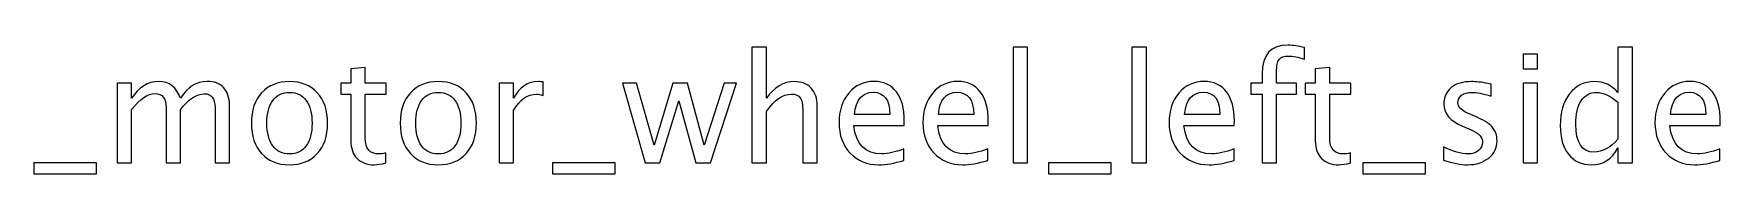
# Model space of a CAD drawing. Header units: centimetres. Extents: x -24.1 to 24.1, y -6.1 to 14.2.
# Drawn here: x 9.83 to 24.06, y 13.08 to 14.16 of the extents above; entities that cross this region are included whole.
import ezdxf

# ---------------------------------------------------------------- set-up
doc = ezdxf.new("R2010")
doc.units = ezdxf.units.CM
doc.header["$MEASUREMENT"] = 0
doc.layers.add('Layer 1', color=7, linetype='Continuous')

msp = doc.modelspace()

# ---------------------------------------------------------------- linework, layer by layer
at = {"layer": 'Layer 1'}
for points, knots in [([(15.89234, 13.17044), (15.89234, 13.17044), (15.89234, 14.14961), (15.89234, 14.14961), (15.89234, 14.14961), (15.89234, 14.14961), (16.01426, 14.14961), (16.01426, 14.14961), (16.01426, 14.14961), (16.01426, 14.14961), (16.01426, 13.71633), (16.01426, 13.71633), (16.01426, 13.71633), (16.07882, 13.81052), (16.15798, 13.85751), (16.25154, 13.85751), (16.25154, 13.85751), (16.31038, 13.85751), (16.35716, 13.8391), (16.39166, 13.80205), (16.39166, 13.80205), (16.42616, 13.76522), (16.44352, 13.71548), (16.44352, 13.65325), (16.44352, 13.65325), (16.44352, 13.65325), (16.44352, 13.17044), (16.44352, 13.17044), (16.44352, 13.17044), (16.44352, 13.17044), (16.3216, 13.17044), (16.3216, 13.17044), (16.3216, 13.17044), (16.3216, 13.17044), (16.3216, 13.61346), (16.3216, 13.61346), (16.3216, 13.61346), (16.3216, 13.66341), (16.31419, 13.69897), (16.29959, 13.72014), (16.29959, 13.72014), (16.28477, 13.74152), (16.26043, 13.7521), (16.22635, 13.7521), (16.22635, 13.7521), (16.15142, 13.7521), (16.08072, 13.70321), (16.01426, 13.60542), (16.01426, 13.60542), (16.01426, 13.60542), (16.01426, 13.17044), (16.01426, 13.17044), (16.01426, 13.17044), (16.01426, 13.17044), (15.89234, 13.17044), (15.89234, 13.17044)], [0, 0, 0, 0, 0.06666667, 0.06666667, 0.06666667, 0.06666667, 0.13333333, 0.13333333, 0.13333333, 0.13333333, 0.2, 0.2, 0.2, 0.2, 0.26666667, 0.26666667, 0.26666667, 0.26666667, 0.33333333, 0.33333333, 0.33333333, 0.33333333, 0.4, 0.4, 0.4, 0.4, 0.46666667, 0.46666667, 0.46666667, 0.46666667, 0.53333333, 0.53333333, 0.53333333, 0.53333333, 0.6, 0.6, 0.6, 0.6, 0.66666667, 0.66666667, 0.66666667, 0.66666667, 0.73333333, 0.73333333, 0.73333333, 0.73333333, 0.8, 0.8, 0.8, 0.8, 0.86666667, 0.86666667, 0.86666667, 0.86666667, 1, 1, 1, 1]), ([(18.09579, 13.17044), (18.09579, 13.17044), (18.09579, 14.14961), (18.09579, 14.14961), (18.09579, 14.14961), (18.09579, 14.14961), (18.21771, 14.14961), (18.21771, 14.14961), (18.21771, 14.14961), (18.21771, 14.14961), (18.21771, 13.17044), (18.21771, 13.17044), (18.21771, 13.17044), (18.21771, 13.17044), (18.09579, 13.17044), (18.09579, 13.17044)], [0, 0, 0, 0, 0.2, 0.2, 0.2, 0.2, 0.4, 0.4, 0.4, 0.4, 0.6, 0.6, 0.6, 0.6, 1, 1, 1, 1]), ([(19.09782, 13.17044), (19.09782, 13.17044), (19.09782, 14.14961), (19.09782, 14.14961), (19.09782, 14.14961), (19.09782, 14.14961), (19.21974, 14.14961), (19.21974, 14.14961), (19.21974, 14.14961), (19.21974, 14.14961), (19.21974, 13.17044), (19.21974, 13.17044), (19.21974, 13.17044), (19.21974, 13.17044), (19.09782, 13.17044), (19.09782, 13.17044)], [0, 0, 0, 0, 0.2, 0.2, 0.2, 0.2, 0.4, 0.4, 0.4, 0.4, 0.6, 0.6, 0.6, 0.6, 1, 1, 1, 1]), ([(20.19531, 13.17044), (20.19531, 13.17044), (20.19531, 13.7521), (20.19531, 13.7521), (20.19531, 13.7521), (20.19531, 13.7521), (20.09985, 13.7521), (20.09985, 13.7521), (20.09985, 13.7521), (20.09985, 13.7521), (20.09985, 13.84354), (20.09985, 13.84354), (20.09985, 13.84354), (20.09985, 13.84354), (20.19531, 13.84354), (20.19531, 13.84354), (20.19531, 13.84354), (20.19531, 13.84354), (20.19531, 13.92419), (20.19531, 13.92419), (20.19531, 13.92419), (20.19531, 14.08463), (20.26855, 14.16485), (20.41502, 14.16485), (20.41502, 14.16485), (20.45608, 14.16485), (20.50265, 14.15808), (20.55472, 14.14453), (20.55472, 14.14453), (20.55472, 14.14453), (20.55472, 14.04674), (20.55472, 14.04674), (20.55472, 14.04674), (20.49948, 14.06452), (20.45524, 14.07341), (20.42201, 14.07341), (20.42201, 14.07341), (20.38158, 14.07341), (20.35406, 14.06389), (20.33946, 14.04462), (20.33946, 14.04462), (20.32464, 14.02536), (20.31723, 13.98959), (20.31723, 13.93731), (20.31723, 13.93731), (20.31723, 13.93731), (20.31723, 13.84354), (20.31723, 13.84354), (20.31723, 13.84354), (20.31723, 13.84354), (20.48635, 13.84354), (20.48635, 13.84354), (20.48635, 13.84354), (20.48635, 13.84354), (20.48635, 13.7521), (20.48635, 13.7521), (20.48635, 13.7521), (20.48635, 13.7521), (20.31723, 13.7521), (20.31723, 13.7521), (20.31723, 13.7521), (20.31723, 13.7521), (20.31723, 13.17044), (20.31723, 13.17044), (20.31723, 13.17044), (20.31723, 13.17044), (20.19531, 13.17044), (20.19531, 13.17044)], [0, 0, 0, 0, 0.05555556, 0.05555556, 0.05555556, 0.05555556, 0.11111111, 0.11111111, 0.11111111, 0.11111111, 0.16666667, 0.16666667, 0.16666667, 0.16666667, 0.22222222, 0.22222222, 0.22222222, 0.22222222, 0.27777778, 0.27777778, 0.27777778, 0.27777778, 0.33333333, 0.33333333, 0.33333333, 0.33333333, 0.38888889, 0.38888889, 0.38888889, 0.38888889, 0.44444444, 0.44444444, 0.44444444, 0.44444444, 0.5, 0.5, 0.5, 0.5, 0.55555556, 0.55555556, 0.55555556, 0.55555556, 0.61111111, 0.61111111, 0.61111111, 0.61111111, 0.66666667, 0.66666667, 0.66666667, 0.66666667, 0.72222222, 0.72222222, 0.72222222, 0.72222222, 0.77777778, 0.77777778, 0.77777778, 0.77777778, 0.83333333, 0.83333333, 0.83333333, 0.83333333, 0.88888889, 0.88888889, 0.88888889, 0.88888889, 1, 1, 1, 1]), ([(22.39686, 13.96673), (22.39686, 13.96673), (22.39686, 14.08865), (22.39686, 14.08865), (22.39686, 14.08865), (22.39686, 14.08865), (22.51878, 14.08865), (22.51878, 14.08865), (22.51878, 14.08865), (22.51878, 14.08865), (22.51878, 13.96673), (22.51878, 13.96673), (22.51878, 13.96673), (22.51878, 13.96673), (22.39686, 13.96673), (22.39686, 13.96673)], [0, 0, 0, 0, 0.2, 0.2, 0.2, 0.2, 0.4, 0.4, 0.4, 0.4, 0.6, 0.6, 0.6, 0.6, 1, 1, 1, 1]), ([(23.19696, 13.17044), (23.19696, 13.17044), (23.19696, 13.29681), (23.19696, 13.29681), (23.19696, 13.29681), (23.14722, 13.2024), (23.07229, 13.1552), (22.97217, 13.1552), (22.97217, 13.1552), (22.89089, 13.1552), (22.82697, 13.18462), (22.7804, 13.24368), (22.7804, 13.24368), (22.73383, 13.30273), (22.71055, 13.38338), (22.71055, 13.48561), (22.71055, 13.48561), (22.71055, 13.59737), (22.73701, 13.68733), (22.78971, 13.75549), (22.78971, 13.75549), (22.84263, 13.82343), (22.91206, 13.85751), (22.99821, 13.85751), (22.99821, 13.85751), (23.078, 13.85751), (23.14447, 13.82703), (23.19696, 13.76586), (23.19696, 13.76586), (23.19696, 13.76586), (23.19696, 14.14961), (23.19696, 14.14961), (23.19696, 14.14961), (23.19696, 14.14961), (23.31888, 14.14961), (23.31888, 14.14961), (23.31888, 14.14961), (23.31888, 14.14961), (23.31888, 13.17044), (23.31888, 13.17044), (23.31888, 13.17044), (23.31888, 13.17044), (23.19696, 13.17044), (23.19696, 13.17044)], [0, 0, 0, 0, 0.08333333, 0.08333333, 0.08333333, 0.08333333, 0.16666667, 0.16666667, 0.16666667, 0.16666667, 0.25, 0.25, 0.25, 0.25, 0.33333333, 0.33333333, 0.33333333, 0.33333333, 0.41666667, 0.41666667, 0.41666667, 0.41666667, 0.5, 0.5, 0.5, 0.5, 0.58333333, 0.58333333, 0.58333333, 0.58333333, 0.66666667, 0.66666667, 0.66666667, 0.66666667, 0.75, 0.75, 0.75, 0.75, 0.83333333, 0.83333333, 0.83333333, 0.83333333, 1, 1, 1, 1]), ([(12.80497, 13.17065), (12.76729, 13.16028), (12.73449, 13.1552), (12.70676, 13.1552), (12.70676, 13.1552), (12.64453, 13.1552), (12.59606, 13.17298), (12.56134, 13.20854), (12.56134, 13.20854), (12.52642, 13.2441), (12.50906, 13.29342), (12.50906, 13.35671), (12.50906, 13.35671), (12.50906, 13.35671), (12.50906, 13.7521), (12.50906, 13.7521), (12.50906, 13.7521), (12.50906, 13.7521), (12.42482, 13.7521), (12.42482, 13.7521), (12.42482, 13.7521), (12.42482, 13.7521), (12.42482, 13.84354), (12.42482, 13.84354), (12.42482, 13.84354), (12.42482, 13.84354), (12.50906, 13.84354), (12.50906, 13.84354), (12.50906, 13.84354), (12.50906, 13.84354), (12.50906, 13.96525), (12.50906, 13.96525), (12.50906, 13.96525), (12.50906, 13.96525), (12.63098, 13.97689), (12.63098, 13.97689), (12.63098, 13.97689), (12.63098, 13.97689), (12.63098, 13.84354), (12.63098, 13.84354), (12.63098, 13.84354), (12.63098, 13.84354), (12.80751, 13.84354), (12.80751, 13.84354), (12.80751, 13.84354), (12.80751, 13.84354), (12.80751, 13.7521), (12.80751, 13.7521), (12.80751, 13.7521), (12.80751, 13.7521), (12.63098, 13.7521), (12.63098, 13.7521), (12.63098, 13.7521), (12.63098, 13.7521), (12.63098, 13.37872), (12.63098, 13.37872), (12.63098, 13.37872), (12.63098, 13.29067), (12.66929, 13.24664), (12.7457, 13.24664), (12.7457, 13.24664), (12.762, 13.24664), (12.78169, 13.24939), (12.80497, 13.25468), (12.80497, 13.25468), (12.80497, 13.25468), (12.80497, 13.17065), (12.80497, 13.17065)], [0, 0, 0, 0, 0.05555556, 0.05555556, 0.05555556, 0.05555556, 0.11111111, 0.11111111, 0.11111111, 0.11111111, 0.16666667, 0.16666667, 0.16666667, 0.16666667, 0.22222222, 0.22222222, 0.22222222, 0.22222222, 0.27777778, 0.27777778, 0.27777778, 0.27777778, 0.33333333, 0.33333333, 0.33333333, 0.33333333, 0.38888889, 0.38888889, 0.38888889, 0.38888889, 0.44444444, 0.44444444, 0.44444444, 0.44444444, 0.5, 0.5, 0.5, 0.5, 0.55555556, 0.55555556, 0.55555556, 0.55555556, 0.61111111, 0.61111111, 0.61111111, 0.61111111, 0.66666667, 0.66666667, 0.66666667, 0.66666667, 0.72222222, 0.72222222, 0.72222222, 0.72222222, 0.77777778, 0.77777778, 0.77777778, 0.77777778, 0.83333333, 0.83333333, 0.83333333, 0.83333333, 0.88888889, 0.88888889, 0.88888889, 0.88888889, 1, 1, 1, 1]), ([(20.94038, 13.17065), (20.9027, 13.16028), (20.8699, 13.1552), (20.84217, 13.1552), (20.84217, 13.1552), (20.77994, 13.1552), (20.73147, 13.17298), (20.69675, 13.20854), (20.69675, 13.20854), (20.66183, 13.2441), (20.64447, 13.29342), (20.64447, 13.35671), (20.64447, 13.35671), (20.64447, 13.35671), (20.64447, 13.7521), (20.64447, 13.7521), (20.64447, 13.7521), (20.64447, 13.7521), (20.56023, 13.7521), (20.56023, 13.7521), (20.56023, 13.7521), (20.56023, 13.7521), (20.56023, 13.84354), (20.56023, 13.84354), (20.56023, 13.84354), (20.56023, 13.84354), (20.64447, 13.84354), (20.64447, 13.84354), (20.64447, 13.84354), (20.64447, 13.84354), (20.64447, 13.96525), (20.64447, 13.96525), (20.64447, 13.96525), (20.64447, 13.96525), (20.76639, 13.97689), (20.76639, 13.97689), (20.76639, 13.97689), (20.76639, 13.97689), (20.76639, 13.84354), (20.76639, 13.84354), (20.76639, 13.84354), (20.76639, 13.84354), (20.94292, 13.84354), (20.94292, 13.84354), (20.94292, 13.84354), (20.94292, 13.84354), (20.94292, 13.7521), (20.94292, 13.7521), (20.94292, 13.7521), (20.94292, 13.7521), (20.76639, 13.7521), (20.76639, 13.7521), (20.76639, 13.7521), (20.76639, 13.7521), (20.76639, 13.37872), (20.76639, 13.37872), (20.76639, 13.37872), (20.76639, 13.29067), (20.8047, 13.24664), (20.88111, 13.24664), (20.88111, 13.24664), (20.89741, 13.24664), (20.9171, 13.24939), (20.94038, 13.25468), (20.94038, 13.25468), (20.94038, 13.25468), (20.94038, 13.17065), (20.94038, 13.17065)], [0, 0, 0, 0, 0.05555556, 0.05555556, 0.05555556, 0.05555556, 0.11111111, 0.11111111, 0.11111111, 0.11111111, 0.16666667, 0.16666667, 0.16666667, 0.16666667, 0.22222222, 0.22222222, 0.22222222, 0.22222222, 0.27777778, 0.27777778, 0.27777778, 0.27777778, 0.33333333, 0.33333333, 0.33333333, 0.33333333, 0.38888889, 0.38888889, 0.38888889, 0.38888889, 0.44444444, 0.44444444, 0.44444444, 0.44444444, 0.5, 0.5, 0.5, 0.5, 0.55555556, 0.55555556, 0.55555556, 0.55555556, 0.61111111, 0.61111111, 0.61111111, 0.61111111, 0.66666667, 0.66666667, 0.66666667, 0.66666667, 0.72222222, 0.72222222, 0.72222222, 0.72222222, 0.77777778, 0.77777778, 0.77777778, 0.77777778, 0.83333333, 0.83333333, 0.83333333, 0.83333333, 0.88888889, 0.88888889, 0.88888889, 0.88888889, 1, 1, 1, 1]), ([(10.53802, 13.17044), (10.53802, 13.17044), (10.53802, 13.84354), (10.53802, 13.84354), (10.53802, 13.84354), (10.53802, 13.84354), (10.65994, 13.84354), (10.65994, 13.84354), (10.65994, 13.84354), (10.65994, 13.84354), (10.65994, 13.71633), (10.65994, 13.71633), (10.65994, 13.71633), (10.71942, 13.81052), (10.79562, 13.85751), (10.88896, 13.85751), (10.88896, 13.85751), (10.97892, 13.85751), (11.04009, 13.81052), (11.07269, 13.71633), (11.07269, 13.71633), (11.13048, 13.81137), (11.20583, 13.85878), (11.29833, 13.85878), (11.29833, 13.85878), (11.35738, 13.85878), (11.40331, 13.84142), (11.43612, 13.8065), (11.43612, 13.8065), (11.46893, 13.77157), (11.48544, 13.72268), (11.48544, 13.65981), (11.48544, 13.65981), (11.48544, 13.65981), (11.48544, 13.17044), (11.48544, 13.17044), (11.48544, 13.17044), (11.48544, 13.17044), (11.36352, 13.17044), (11.36352, 13.17044), (11.36352, 13.17044), (11.36352, 13.17044), (11.36352, 13.63971), (11.36352, 13.63971), (11.36352, 13.63971), (11.36352, 13.71633), (11.33304, 13.75464), (11.27208, 13.75464), (11.27208, 13.75464), (11.20879, 13.75464), (11.14233, 13.70998), (11.07269, 13.62044), (11.07269, 13.62044), (11.07269, 13.62044), (11.07269, 13.17044), (11.07269, 13.17044), (11.07269, 13.17044), (11.07269, 13.17044), (10.95077, 13.17044), (10.95077, 13.17044), (10.95077, 13.17044), (10.95077, 13.17044), (10.95077, 13.64013), (10.95077, 13.64013), (10.95077, 13.64013), (10.95077, 13.71739), (10.91987, 13.75591), (10.85785, 13.75591), (10.85785, 13.75591), (10.79625, 13.75591), (10.73021, 13.71104), (10.65994, 13.62108), (10.65994, 13.62108), (10.65994, 13.62108), (10.65994, 13.17044), (10.65994, 13.17044), (10.65994, 13.17044), (10.65994, 13.17044), (10.53802, 13.17044), (10.53802, 13.17044)], [0, 0, 0, 0, 0.04761905, 0.04761905, 0.04761905, 0.04761905, 0.0952381, 0.0952381, 0.0952381, 0.0952381, 0.14285714, 0.14285714, 0.14285714, 0.14285714, 0.19047619, 0.19047619, 0.19047619, 0.19047619, 0.23809524, 0.23809524, 0.23809524, 0.23809524, 0.28571429, 0.28571429, 0.28571429, 0.28571429, 0.33333333, 0.33333333, 0.33333333, 0.33333333, 0.38095238, 0.38095238, 0.38095238, 0.38095238, 0.42857143, 0.42857143, 0.42857143, 0.42857143, 0.47619048, 0.47619048, 0.47619048, 0.47619048, 0.52380952, 0.52380952, 0.52380952, 0.52380952, 0.57142857, 0.57142857, 0.57142857, 0.57142857, 0.61904762, 0.61904762, 0.61904762, 0.61904762, 0.66666667, 0.66666667, 0.66666667, 0.66666667, 0.71428571, 0.71428571, 0.71428571, 0.71428571, 0.76190476, 0.76190476, 0.76190476, 0.76190476, 0.80952381, 0.80952381, 0.80952381, 0.80952381, 0.85714286, 0.85714286, 0.85714286, 0.85714286, 0.9047619, 0.9047619, 0.9047619, 0.9047619, 1, 1, 1, 1]), ([(11.99175, 13.1552), (11.8929, 13.1552), (11.81459, 13.18674), (11.75701, 13.24982), (11.75701, 13.24982), (11.69923, 13.31289), (11.67044, 13.39862), (11.67044, 13.50678), (11.67044, 13.50678), (11.67044, 13.61473), (11.69923, 13.70024), (11.75701, 13.76311), (11.75701, 13.76311), (11.81459, 13.82597), (11.8929, 13.85751), (11.99175, 13.85751), (11.99175, 13.85751), (12.0906, 13.85751), (12.16892, 13.82597), (12.22649, 13.76311), (12.22649, 13.76311), (12.28427, 13.70024), (12.31306, 13.61473), (12.31306, 13.50678), (12.31306, 13.50678), (12.31306, 13.39862), (12.28427, 13.31289), (12.22649, 13.24982), (12.22649, 13.24982), (12.16892, 13.18674), (12.0906, 13.1552), (11.99175, 13.1552)], [0, 0, 0, 0, 0.11111111, 0.11111111, 0.11111111, 0.11111111, 0.22222222, 0.22222222, 0.22222222, 0.22222222, 0.33333333, 0.33333333, 0.33333333, 0.33333333, 0.44444444, 0.44444444, 0.44444444, 0.44444444, 0.55555556, 0.55555556, 0.55555556, 0.55555556, 0.66666667, 0.66666667, 0.66666667, 0.66666667, 0.77777778, 0.77777778, 0.77777778, 0.77777778, 1, 1, 1, 1]), ([(13.24693, 13.1552), (13.14808, 13.1552), (13.06977, 13.18674), (13.01219, 13.24982), (13.01219, 13.24982), (12.95441, 13.31289), (12.92562, 13.39862), (12.92562, 13.50678), (12.92562, 13.50678), (12.92562, 13.61473), (12.95441, 13.70024), (13.01219, 13.76311), (13.01219, 13.76311), (13.06977, 13.82597), (13.14808, 13.85751), (13.24693, 13.85751), (13.24693, 13.85751), (13.34578, 13.85751), (13.4241, 13.82597), (13.48167, 13.76311), (13.48167, 13.76311), (13.53945, 13.70024), (13.56824, 13.61473), (13.56824, 13.50678), (13.56824, 13.50678), (13.56824, 13.39862), (13.53945, 13.31289), (13.48167, 13.24982), (13.48167, 13.24982), (13.4241, 13.18674), (13.34578, 13.1552), (13.24693, 13.1552)], [0, 0, 0, 0, 0.11111111, 0.11111111, 0.11111111, 0.11111111, 0.22222222, 0.22222222, 0.22222222, 0.22222222, 0.33333333, 0.33333333, 0.33333333, 0.33333333, 0.44444444, 0.44444444, 0.44444444, 0.44444444, 0.55555556, 0.55555556, 0.55555556, 0.55555556, 0.66666667, 0.66666667, 0.66666667, 0.66666667, 0.77777778, 0.77777778, 0.77777778, 0.77777778, 1, 1, 1, 1]), ([(13.75916, 13.17044), (13.75916, 13.17044), (13.75916, 13.84354), (13.75916, 13.84354), (13.75916, 13.84354), (13.75916, 13.84354), (13.88108, 13.84354), (13.88108, 13.84354), (13.88108, 13.84354), (13.88108, 13.84354), (13.88108, 13.71633), (13.88108, 13.71633), (13.88108, 13.71633), (13.92955, 13.81052), (13.99983, 13.85751), (14.09211, 13.85751), (14.09211, 13.85751), (14.1046, 13.85751), (14.11772, 13.85645), (14.13127, 13.85434), (14.13127, 13.85434), (14.13127, 13.85434), (14.13127, 13.74025), (14.13127, 13.74025), (14.13127, 13.74025), (14.1101, 13.74723), (14.09148, 13.75083), (14.07539, 13.75083), (14.07539, 13.75083), (13.99792, 13.75083), (13.93315, 13.70511), (13.88108, 13.61346), (13.88108, 13.61346), (13.88108, 13.61346), (13.88108, 13.17044), (13.88108, 13.17044), (13.88108, 13.17044), (13.88108, 13.17044), (13.75916, 13.17044), (13.75916, 13.17044)], [0, 0, 0, 0, 0.09090909, 0.09090909, 0.09090909, 0.09090909, 0.18181818, 0.18181818, 0.18181818, 0.18181818, 0.27272727, 0.27272727, 0.27272727, 0.27272727, 0.36363636, 0.36363636, 0.36363636, 0.36363636, 0.45454545, 0.45454545, 0.45454545, 0.45454545, 0.54545455, 0.54545455, 0.54545455, 0.54545455, 0.63636364, 0.63636364, 0.63636364, 0.63636364, 0.72727273, 0.72727273, 0.72727273, 0.72727273, 0.81818182, 0.81818182, 0.81818182, 0.81818182, 1, 1, 1, 1]), ([(14.99254, 13.17044), (14.99254, 13.17044), (14.7995, 13.84354), (14.7995, 13.84354), (14.7995, 13.84354), (14.7995, 13.84354), (14.91846, 13.84354), (14.91846, 13.84354), (14.91846, 13.84354), (14.91846, 13.84354), (15.06641, 13.32094), (15.06641, 13.32094), (15.06641, 13.32094), (15.06641, 13.32094), (15.22601, 13.84354), (15.22601, 13.84354), (15.22601, 13.84354), (15.22601, 13.84354), (15.34793, 13.84354), (15.34793, 13.84354), (15.34793, 13.84354), (15.34793, 13.84354), (15.48826, 13.32178), (15.48826, 13.32178), (15.48826, 13.32178), (15.48826, 13.32178), (15.65802, 13.84354), (15.65802, 13.84354), (15.65802, 13.84354), (15.65802, 13.84354), (15.76216, 13.84354), (15.76216, 13.84354), (15.76216, 13.84354), (15.76216, 13.84354), (15.54245, 13.17044), (15.54245, 13.17044), (15.54245, 13.17044), (15.54245, 13.17044), (15.42053, 13.17044), (15.42053, 13.17044), (15.42053, 13.17044), (15.42053, 13.17044), (15.27617, 13.69537), (15.27617, 13.69537), (15.27617, 13.69537), (15.27617, 13.69537), (15.11446, 13.17044), (15.11446, 13.17044), (15.11446, 13.17044), (15.11446, 13.17044), (14.99254, 13.17044), (14.99254, 13.17044)], [0, 0, 0, 0, 0.07142857, 0.07142857, 0.07142857, 0.07142857, 0.14285714, 0.14285714, 0.14285714, 0.14285714, 0.21428571, 0.21428571, 0.21428571, 0.21428571, 0.28571429, 0.28571429, 0.28571429, 0.28571429, 0.35714286, 0.35714286, 0.35714286, 0.35714286, 0.42857143, 0.42857143, 0.42857143, 0.42857143, 0.5, 0.5, 0.5, 0.5, 0.57142857, 0.57142857, 0.57142857, 0.57142857, 0.64285714, 0.64285714, 0.64285714, 0.64285714, 0.71428571, 0.71428571, 0.71428571, 0.71428571, 0.78571429, 0.78571429, 0.78571429, 0.78571429, 0.85714286, 0.85714286, 0.85714286, 0.85714286, 1, 1, 1, 1]), ([(17.17462, 13.19203), (17.09271, 13.16748), (17.02264, 13.1552), (16.96422, 13.1552), (16.96422, 13.1552), (16.86453, 13.1552), (16.78346, 13.18822), (16.72102, 13.25405), (16.72102, 13.25405), (16.65858, 13.31988), (16.62725, 13.40518), (16.62725, 13.51017), (16.62725, 13.51017), (16.62725, 13.61198), (16.65477, 13.69559), (16.71001, 13.76099), (16.71001, 13.76099), (16.76526, 13.82618), (16.83595, 13.85878), (16.9221, 13.85878), (16.9221, 13.85878), (17.00359, 13.85878), (17.06667, 13.82978), (17.11112, 13.77179), (17.11112, 13.77179), (17.15557, 13.71379), (17.1778, 13.63166), (17.1778, 13.52519), (17.1778, 13.52519), (17.1778, 13.52519), (17.17716, 13.48794), (17.17716, 13.48794), (17.17716, 13.48794), (17.17716, 13.48794), (16.75171, 13.48794), (16.75171, 13.48794), (16.75171, 13.48794), (16.76949, 13.32707), (16.84802, 13.24664), (16.98708, 13.24664), (16.98708, 13.24664), (17.0381, 13.24664), (17.10054, 13.26103), (17.17462, 13.28982), (17.17462, 13.28982), (17.17462, 13.28982), (17.17462, 13.19203), (17.17462, 13.19203)], [0, 0, 0, 0, 0.07692308, 0.07692308, 0.07692308, 0.07692308, 0.15384615, 0.15384615, 0.15384615, 0.15384615, 0.23076923, 0.23076923, 0.23076923, 0.23076923, 0.30769231, 0.30769231, 0.30769231, 0.30769231, 0.38461538, 0.38461538, 0.38461538, 0.38461538, 0.46153846, 0.46153846, 0.46153846, 0.46153846, 0.53846154, 0.53846154, 0.53846154, 0.53846154, 0.61538462, 0.61538462, 0.61538462, 0.61538462, 0.69230769, 0.69230769, 0.69230769, 0.69230769, 0.76923077, 0.76923077, 0.76923077, 0.76923077, 0.84615385, 0.84615385, 0.84615385, 0.84615385, 1, 1, 1, 1]), ([(17.88222, 13.19203), (17.80031, 13.16748), (17.73024, 13.1552), (17.67182, 13.1552), (17.67182, 13.1552), (17.57213, 13.1552), (17.49106, 13.18822), (17.42862, 13.25405), (17.42862, 13.25405), (17.36618, 13.31988), (17.33485, 13.40518), (17.33485, 13.51017), (17.33485, 13.51017), (17.33485, 13.61198), (17.36237, 13.69559), (17.41761, 13.76099), (17.41761, 13.76099), (17.47286, 13.82618), (17.54355, 13.85878), (17.6297, 13.85878), (17.6297, 13.85878), (17.71119, 13.85878), (17.77427, 13.82978), (17.81872, 13.77179), (17.81872, 13.77179), (17.86317, 13.71379), (17.8854, 13.63166), (17.8854, 13.52519), (17.8854, 13.52519), (17.8854, 13.52519), (17.88476, 13.48794), (17.88476, 13.48794), (17.88476, 13.48794), (17.88476, 13.48794), (17.45931, 13.48794), (17.45931, 13.48794), (17.45931, 13.48794), (17.47709, 13.32707), (17.55562, 13.24664), (17.69468, 13.24664), (17.69468, 13.24664), (17.7457, 13.24664), (17.80814, 13.26103), (17.88222, 13.28982), (17.88222, 13.28982), (17.88222, 13.28982), (17.88222, 13.19203), (17.88222, 13.19203)], [0, 0, 0, 0, 0.07692308, 0.07692308, 0.07692308, 0.07692308, 0.15384615, 0.15384615, 0.15384615, 0.15384615, 0.23076923, 0.23076923, 0.23076923, 0.23076923, 0.30769231, 0.30769231, 0.30769231, 0.30769231, 0.38461538, 0.38461538, 0.38461538, 0.38461538, 0.46153846, 0.46153846, 0.46153846, 0.46153846, 0.53846154, 0.53846154, 0.53846154, 0.53846154, 0.61538462, 0.61538462, 0.61538462, 0.61538462, 0.69230769, 0.69230769, 0.69230769, 0.69230769, 0.76923077, 0.76923077, 0.76923077, 0.76923077, 0.84615385, 0.84615385, 0.84615385, 0.84615385, 1, 1, 1, 1]), ([(19.95888, 13.19203), (19.87697, 13.16748), (19.8069, 13.1552), (19.74848, 13.1552), (19.74848, 13.1552), (19.64879, 13.1552), (19.56772, 13.18822), (19.50528, 13.25405), (19.50528, 13.25405), (19.44284, 13.31988), (19.41151, 13.40518), (19.41151, 13.51017), (19.41151, 13.51017), (19.41151, 13.61198), (19.43903, 13.69559), (19.49427, 13.76099), (19.49427, 13.76099), (19.54952, 13.82618), (19.62021, 13.85878), (19.70636, 13.85878), (19.70636, 13.85878), (19.78785, 13.85878), (19.85093, 13.82978), (19.89538, 13.77179), (19.89538, 13.77179), (19.93983, 13.71379), (19.96206, 13.63166), (19.96206, 13.52519), (19.96206, 13.52519), (19.96206, 13.52519), (19.96142, 13.48794), (19.96142, 13.48794), (19.96142, 13.48794), (19.96142, 13.48794), (19.53597, 13.48794), (19.53597, 13.48794), (19.53597, 13.48794), (19.55375, 13.32707), (19.63228, 13.24664), (19.77134, 13.24664), (19.77134, 13.24664), (19.82236, 13.24664), (19.8848, 13.26103), (19.95888, 13.28982), (19.95888, 13.28982), (19.95888, 13.28982), (19.95888, 13.19203), (19.95888, 13.19203)], [0, 0, 0, 0, 0.07692308, 0.07692308, 0.07692308, 0.07692308, 0.15384615, 0.15384615, 0.15384615, 0.15384615, 0.23076923, 0.23076923, 0.23076923, 0.23076923, 0.30769231, 0.30769231, 0.30769231, 0.30769231, 0.38461538, 0.38461538, 0.38461538, 0.38461538, 0.46153846, 0.46153846, 0.46153846, 0.46153846, 0.53846154, 0.53846154, 0.53846154, 0.53846154, 0.61538462, 0.61538462, 0.61538462, 0.61538462, 0.69230769, 0.69230769, 0.69230769, 0.69230769, 0.76923077, 0.76923077, 0.76923077, 0.76923077, 0.84615385, 0.84615385, 0.84615385, 0.84615385, 1, 1, 1, 1]), ([(21.72524, 13.19457), (21.72524, 13.19457), (21.72524, 13.30633), (21.72524, 13.30633), (21.72524, 13.30633), (21.80504, 13.26654), (21.87425, 13.24664), (21.93331, 13.24664), (21.93331, 13.24664), (21.96845, 13.24664), (21.99766, 13.25617), (22.02073, 13.27522), (22.02073, 13.27522), (22.0438, 13.29405), (22.05544, 13.31776), (22.05544, 13.34634), (22.05544, 13.34634), (22.05544, 13.38803), (22.02306, 13.42254), (21.95829, 13.44984), (21.95829, 13.44984), (21.95829, 13.44984), (21.88695, 13.48011), (21.88695, 13.48011), (21.88695, 13.48011), (21.78176, 13.52371), (21.72905, 13.58679), (21.72905, 13.6687), (21.72905, 13.6687), (21.72905, 13.72734), (21.74979, 13.77348), (21.79128, 13.80713), (21.79128, 13.80713), (21.83277, 13.84079), (21.88971, 13.85751), (21.96188, 13.85751), (21.96188, 13.85751), (21.99935, 13.85751), (22.04592, 13.85243), (22.10116, 13.84206), (22.10116, 13.84206), (22.10116, 13.84206), (22.12656, 13.83719), (22.12656, 13.83719), (22.12656, 13.83719), (22.12656, 13.83719), (22.12656, 13.73559), (22.12656, 13.73559), (22.12656, 13.73559), (22.05862, 13.75591), (22.00443, 13.76607), (21.964, 13.76607), (21.964, 13.76607), (21.92844, 13.76607), (21.90029, 13.75824), (21.87891, 13.74279), (21.87891, 13.74279), (21.85774, 13.72734), (21.84716, 13.70659), (21.84716, 13.68056), (21.84716, 13.68056), (21.84716, 13.64394), (21.87679, 13.61282), (21.93627, 13.58764), (21.93627, 13.58764), (21.93627, 13.58764), (21.9949, 13.56287), (21.9949, 13.56287), (21.9949, 13.56287), (22.06137, 13.53493), (22.10836, 13.5053), (22.13587, 13.47418), (22.13587, 13.47418), (22.1636, 13.44307), (22.17736, 13.40412), (22.17736, 13.35755), (22.17736, 13.35755), (22.17736, 13.2985), (22.15408, 13.25003), (22.1073, 13.21214), (22.1073, 13.21214), (22.06073, 13.17425), (22.00104, 13.1552), (21.92844, 13.1552), (21.92844, 13.1552), (21.87256, 13.1552), (21.80504, 13.16832), (21.72524, 13.19457)], [0, 0, 0, 0, 0.04347826, 0.04347826, 0.04347826, 0.04347826, 0.08695652, 0.08695652, 0.08695652, 0.08695652, 0.13043478, 0.13043478, 0.13043478, 0.13043478, 0.17391304, 0.17391304, 0.17391304, 0.17391304, 0.2173913, 0.2173913, 0.2173913, 0.2173913, 0.26086957, 0.26086957, 0.26086957, 0.26086957, 0.30434783, 0.30434783, 0.30434783, 0.30434783, 0.34782609, 0.34782609, 0.34782609, 0.34782609, 0.39130435, 0.39130435, 0.39130435, 0.39130435, 0.43478261, 0.43478261, 0.43478261, 0.43478261, 0.47826087, 0.47826087, 0.47826087, 0.47826087, 0.52173913, 0.52173913, 0.52173913, 0.52173913, 0.56521739, 0.56521739, 0.56521739, 0.56521739, 0.60869565, 0.60869565, 0.60869565, 0.60869565, 0.65217391, 0.65217391, 0.65217391, 0.65217391, 0.69565217, 0.69565217, 0.69565217, 0.69565217, 0.73913043, 0.73913043, 0.73913043, 0.73913043, 0.7826087, 0.7826087, 0.7826087, 0.7826087, 0.82608696, 0.82608696, 0.82608696, 0.82608696, 0.86956522, 0.86956522, 0.86956522, 0.86956522, 0.91304348, 0.91304348, 0.91304348, 0.91304348, 1, 1, 1, 1]), ([(22.39686, 13.17044), (22.39686, 13.17044), (22.39686, 13.84354), (22.39686, 13.84354), (22.39686, 13.84354), (22.39686, 13.84354), (22.51878, 13.84354), (22.51878, 13.84354), (22.51878, 13.84354), (22.51878, 13.84354), (22.51878, 13.17044), (22.51878, 13.17044), (22.51878, 13.17044), (22.51878, 13.17044), (22.39686, 13.17044), (22.39686, 13.17044)], [0, 0, 0, 0, 0.2, 0.2, 0.2, 0.2, 0.4, 0.4, 0.4, 0.4, 0.6, 0.6, 0.6, 0.6, 1, 1, 1, 1]), ([(24.05717, 13.19203), (23.97526, 13.16748), (23.90519, 13.1552), (23.84677, 13.1552), (23.84677, 13.1552), (23.74708, 13.1552), (23.66601, 13.18822), (23.60357, 13.25405), (23.60357, 13.25405), (23.54113, 13.31988), (23.5098, 13.40518), (23.5098, 13.51017), (23.5098, 13.51017), (23.5098, 13.61198), (23.53732, 13.69559), (23.59256, 13.76099), (23.59256, 13.76099), (23.64781, 13.82618), (23.7185, 13.85878), (23.80465, 13.85878), (23.80465, 13.85878), (23.88614, 13.85878), (23.94922, 13.82978), (23.99367, 13.77179), (23.99367, 13.77179), (24.03812, 13.71379), (24.06035, 13.63166), (24.06035, 13.52519), (24.06035, 13.52519), (24.06035, 13.52519), (24.05971, 13.48794), (24.05971, 13.48794), (24.05971, 13.48794), (24.05971, 13.48794), (23.63426, 13.48794), (23.63426, 13.48794), (23.63426, 13.48794), (23.65204, 13.32707), (23.73057, 13.24664), (23.86963, 13.24664), (23.86963, 13.24664), (23.92065, 13.24664), (23.98309, 13.26103), (24.05717, 13.28982), (24.05717, 13.28982), (24.05717, 13.28982), (24.05717, 13.19203), (24.05717, 13.19203)], [0, 0, 0, 0, 0.07692308, 0.07692308, 0.07692308, 0.07692308, 0.15384615, 0.15384615, 0.15384615, 0.15384615, 0.23076923, 0.23076923, 0.23076923, 0.23076923, 0.30769231, 0.30769231, 0.30769231, 0.30769231, 0.38461538, 0.38461538, 0.38461538, 0.38461538, 0.46153846, 0.46153846, 0.46153846, 0.46153846, 0.53846154, 0.53846154, 0.53846154, 0.53846154, 0.61538462, 0.61538462, 0.61538462, 0.61538462, 0.69230769, 0.69230769, 0.69230769, 0.69230769, 0.76923077, 0.76923077, 0.76923077, 0.76923077, 0.84615385, 0.84615385, 0.84615385, 0.84615385, 1, 1, 1, 1]), ([(11.99154, 13.24664), (12.05186, 13.24664), (12.09885, 13.26929), (12.1323, 13.3148), (12.1323, 13.3148), (12.16553, 13.36009), (12.18225, 13.42423), (12.18225, 13.50678), (12.18225, 13.50678), (12.18225, 13.58912), (12.16553, 13.65304), (12.1323, 13.69834), (12.1323, 13.69834), (12.09885, 13.74342), (12.05186, 13.76607), (11.99154, 13.76607), (11.99154, 13.76607), (11.931, 13.76607), (11.88401, 13.74342), (11.85099, 13.69834), (11.85099, 13.69834), (11.81776, 13.65304), (11.80125, 13.58912), (11.80125, 13.50678), (11.80125, 13.50678), (11.80125, 13.42423), (11.81776, 13.36009), (11.85099, 13.3148), (11.85099, 13.3148), (11.88401, 13.26929), (11.931, 13.24664), (11.99154, 13.24664)], [0, 0, 0, 0, 0.11111111, 0.11111111, 0.11111111, 0.11111111, 0.22222222, 0.22222222, 0.22222222, 0.22222222, 0.33333333, 0.33333333, 0.33333333, 0.33333333, 0.44444444, 0.44444444, 0.44444444, 0.44444444, 0.55555556, 0.55555556, 0.55555556, 0.55555556, 0.66666667, 0.66666667, 0.66666667, 0.66666667, 0.77777778, 0.77777778, 0.77777778, 0.77777778, 1, 1, 1, 1]), ([(13.24672, 13.24664), (13.30704, 13.24664), (13.35403, 13.26929), (13.38748, 13.3148), (13.38748, 13.3148), (13.42071, 13.36009), (13.43743, 13.42423), (13.43743, 13.50678), (13.43743, 13.50678), (13.43743, 13.58912), (13.42071, 13.65304), (13.38748, 13.69834), (13.38748, 13.69834), (13.35403, 13.74342), (13.30704, 13.76607), (13.24672, 13.76607), (13.24672, 13.76607), (13.18618, 13.76607), (13.13919, 13.74342), (13.10617, 13.69834), (13.10617, 13.69834), (13.07294, 13.65304), (13.05643, 13.58912), (13.05643, 13.50678), (13.05643, 13.50678), (13.05643, 13.42423), (13.07294, 13.36009), (13.10617, 13.3148), (13.10617, 13.3148), (13.13919, 13.26929), (13.18618, 13.24664), (13.24672, 13.24664)], [0, 0, 0, 0, 0.11111111, 0.11111111, 0.11111111, 0.11111111, 0.22222222, 0.22222222, 0.22222222, 0.22222222, 0.33333333, 0.33333333, 0.33333333, 0.33333333, 0.44444444, 0.44444444, 0.44444444, 0.44444444, 0.55555556, 0.55555556, 0.55555556, 0.55555556, 0.66666667, 0.66666667, 0.66666667, 0.66666667, 0.77777778, 0.77777778, 0.77777778, 0.77777778, 1, 1, 1, 1]), ([(16.75806, 13.57938), (16.75806, 13.57938), (17.05524, 13.57938), (17.05524, 13.57938), (17.05524, 13.57938), (17.05524, 13.70469), (17.00846, 13.76734), (16.91512, 13.76734), (16.91512, 13.76734), (16.82114, 13.76734), (16.76886, 13.70469), (16.75806, 13.57938)], [0, 0, 0, 0, 0.25, 0.25, 0.25, 0.25, 0.5, 0.5, 0.5, 0.5, 1, 1, 1, 1]), ([(17.46566, 13.57938), (17.46566, 13.57938), (17.76284, 13.57938), (17.76284, 13.57938), (17.76284, 13.57938), (17.76284, 13.70469), (17.71606, 13.76734), (17.62272, 13.76734), (17.62272, 13.76734), (17.52874, 13.76734), (17.47646, 13.70469), (17.46566, 13.57938)], [0, 0, 0, 0, 0.25, 0.25, 0.25, 0.25, 0.5, 0.5, 0.5, 0.5, 1, 1, 1, 1]), ([(19.54232, 13.57938), (19.54232, 13.57938), (19.8395, 13.57938), (19.8395, 13.57938), (19.8395, 13.57938), (19.8395, 13.70469), (19.79272, 13.76734), (19.69938, 13.76734), (19.69938, 13.76734), (19.6054, 13.76734), (19.55312, 13.70469), (19.54232, 13.57938)], [0, 0, 0, 0, 0.25, 0.25, 0.25, 0.25, 0.5, 0.5, 0.5, 0.5, 1, 1, 1, 1]), ([(23.19696, 13.68246), (23.13367, 13.73813), (23.07377, 13.76607), (23.01704, 13.76607), (23.01704, 13.76607), (22.96116, 13.76607), (22.91798, 13.74279), (22.88729, 13.69601), (22.88729, 13.69601), (22.8566, 13.64944), (22.84136, 13.5834), (22.84136, 13.49789), (22.84136, 13.49789), (22.84136, 13.34062), (22.89343, 13.26188), (22.99778, 13.26188), (22.99778, 13.26188), (23.06552, 13.26188), (23.13198, 13.29892), (23.19696, 13.37279), (23.19696, 13.37279), (23.19696, 13.37279), (23.19696, 13.68246), (23.19696, 13.68246)], [0, 0, 0, 0, 0.14285714, 0.14285714, 0.14285714, 0.14285714, 0.28571429, 0.28571429, 0.28571429, 0.28571429, 0.42857143, 0.42857143, 0.42857143, 0.42857143, 0.57142857, 0.57142857, 0.57142857, 0.57142857, 0.71428571, 0.71428571, 0.71428571, 0.71428571, 1, 1, 1, 1]), ([(23.64061, 13.57938), (23.64061, 13.57938), (23.93779, 13.57938), (23.93779, 13.57938), (23.93779, 13.57938), (23.93779, 13.70469), (23.89101, 13.76734), (23.79767, 13.76734), (23.79767, 13.76734), (23.70369, 13.76734), (23.65141, 13.70469), (23.64061, 13.57938)], [0, 0, 0, 0, 0.25, 0.25, 0.25, 0.25, 0.5, 0.5, 0.5, 0.5, 1, 1, 1, 1]), ([(9.83444, 13.079), (9.83444, 13.079), (9.83444, 13.17044), (9.83444, 13.17044), (9.83444, 13.17044), (9.83444, 13.17044), (10.36276, 13.17044), (10.36276, 13.17044), (10.36276, 13.17044), (10.36276, 13.17044), (10.36276, 13.079), (10.36276, 13.079), (10.36276, 13.079), (10.36276, 13.079), (9.83444, 13.079), (9.83444, 13.079)], [0, 0, 0, 0, 0.2, 0.2, 0.2, 0.2, 0.4, 0.4, 0.4, 0.4, 0.6, 0.6, 0.6, 0.6, 1, 1, 1, 1]), ([(14.21022, 13.079), (14.21022, 13.079), (14.21022, 13.17044), (14.21022, 13.17044), (14.21022, 13.17044), (14.21022, 13.17044), (14.73854, 13.17044), (14.73854, 13.17044), (14.73854, 13.17044), (14.73854, 13.17044), (14.73854, 13.079), (14.73854, 13.079), (14.73854, 13.079), (14.73854, 13.079), (14.21022, 13.079), (14.21022, 13.079)], [0, 0, 0, 0, 0.2, 0.2, 0.2, 0.2, 0.4, 0.4, 0.4, 0.4, 0.6, 0.6, 0.6, 0.6, 1, 1, 1, 1]), ([(18.39424, 13.079), (18.39424, 13.079), (18.39424, 13.17044), (18.39424, 13.17044), (18.39424, 13.17044), (18.39424, 13.17044), (18.92256, 13.17044), (18.92256, 13.17044), (18.92256, 13.17044), (18.92256, 13.17044), (18.92256, 13.079), (18.92256, 13.079), (18.92256, 13.079), (18.92256, 13.079), (18.39424, 13.079), (18.39424, 13.079)], [0, 0, 0, 0, 0.2, 0.2, 0.2, 0.2, 0.4, 0.4, 0.4, 0.4, 0.6, 0.6, 0.6, 0.6, 1, 1, 1, 1]), ([(21.04579, 13.079), (21.04579, 13.079), (21.04579, 13.17044), (21.04579, 13.17044), (21.04579, 13.17044), (21.04579, 13.17044), (21.57411, 13.17044), (21.57411, 13.17044), (21.57411, 13.17044), (21.57411, 13.17044), (21.57411, 13.079), (21.57411, 13.079), (21.57411, 13.079), (21.57411, 13.079), (21.04579, 13.079), (21.04579, 13.079)], [0, 0, 0, 0, 0.2, 0.2, 0.2, 0.2, 0.4, 0.4, 0.4, 0.4, 0.6, 0.6, 0.6, 0.6, 1, 1, 1, 1])]:
    msp.add_open_spline(points, degree=3, knots=knots, dxfattribs=at)

doc.saveas('drawing.dxf')
